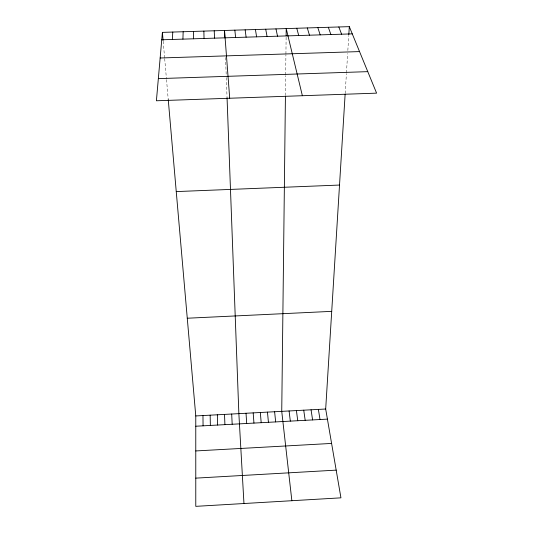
<?xml version="1.0" encoding="UTF-8"?>
<svg xmlns="http://www.w3.org/2000/svg" width="533" height="533" viewBox="0 0 533 533"><rect width="100%" height="100%" fill="white"/><g stroke="black" fill="none" stroke-linecap="round" stroke-linejoin="round"><path stroke-width="0.4" stroke-dasharray="2.67 2" d="M285.435 95.52L285.668 75.626M285.681 74.82L285.915 54.752M285.928 53.98L286.128 36.617M345.184 93.448L346.41 73.594M346.457 72.788L347.649 53.54M347.836 50.448L348.762 35.471M163.171 41.248L164.617 57.877M164.684 58.657L166.436 78.797M166.509 79.604L168.241 99.571M225.546 57.477L226.265 76.799M226.298 77.605L227.011 96.759"/><path stroke-width="0.8" d="M193.479 38.802L193.526 31.42M285.428 96.293L281.737 411.363L291.864 500.714M286.134 35.811L286.221 28.582L302.371 95.72M182.919 39.129L183.159 31.74M172.339 39.462L172.785 32.053M168.241 99.571L195.771 415.94L195.778 506.35L340.94 497.835L325.683 409.018L345.131 94.228M348.815 34.665L349.308 26.65L162.398 32.373L156.402 100.777L376.598 93.148L349.308 26.65M195.778 478.134L336.183 470.133M195.771 450.945L331.593 443.429M195.771 415.94L325.683 409.018M195.771 426.22L327.415 419.125M187.27 318.228L331.719 311.359M176.25 191.587L339.521 185.051M158.348 78.631L367.777 71.649M160.153 57.997L359.542 51.588M161.746 39.788L352.273 33.872M338.828 26.97L341.593 34.199M328.335 27.29L330.893 34.532M317.828 27.616L320.186 34.865M307.301 27.936L309.46 35.198M296.768 28.262L298.727 35.531M275.974 28.895L277.526 36.191M265.707 29.208L267.066 36.517M318.374 409.404L320.013 419.524M255.434 29.528L256.593 36.844M311.059 409.797L312.598 419.924M303.737 410.19L305.182 420.324M296.408 410.577L297.76 420.724M245.147 29.841L246.106 37.17M289.079 410.97L290.325 421.123M274.608 411.743L275.661 421.909M234.846 30.154L235.606 37.497M267.466 412.122L268.432 422.303M162.398 32.373L163.098 40.441M260.324 412.502L261.19 422.696M229.703 98.239L224.533 30.474L224.806 37.716M253.175 412.882L253.948 423.082M246.026 413.262L246.699 423.475M243.961 503.525L238.864 413.648L227.045 97.539M214.213 30.787L214.572 38.149M231.695 414.028L232.181 424.255M224.52 414.408L224.913 424.648M217.344 414.794L217.637 425.041M203.873 31.107L204.032 38.476M210.162 415.174L210.355 425.434M202.966 415.56L203.066 425.827"/></g></svg>
